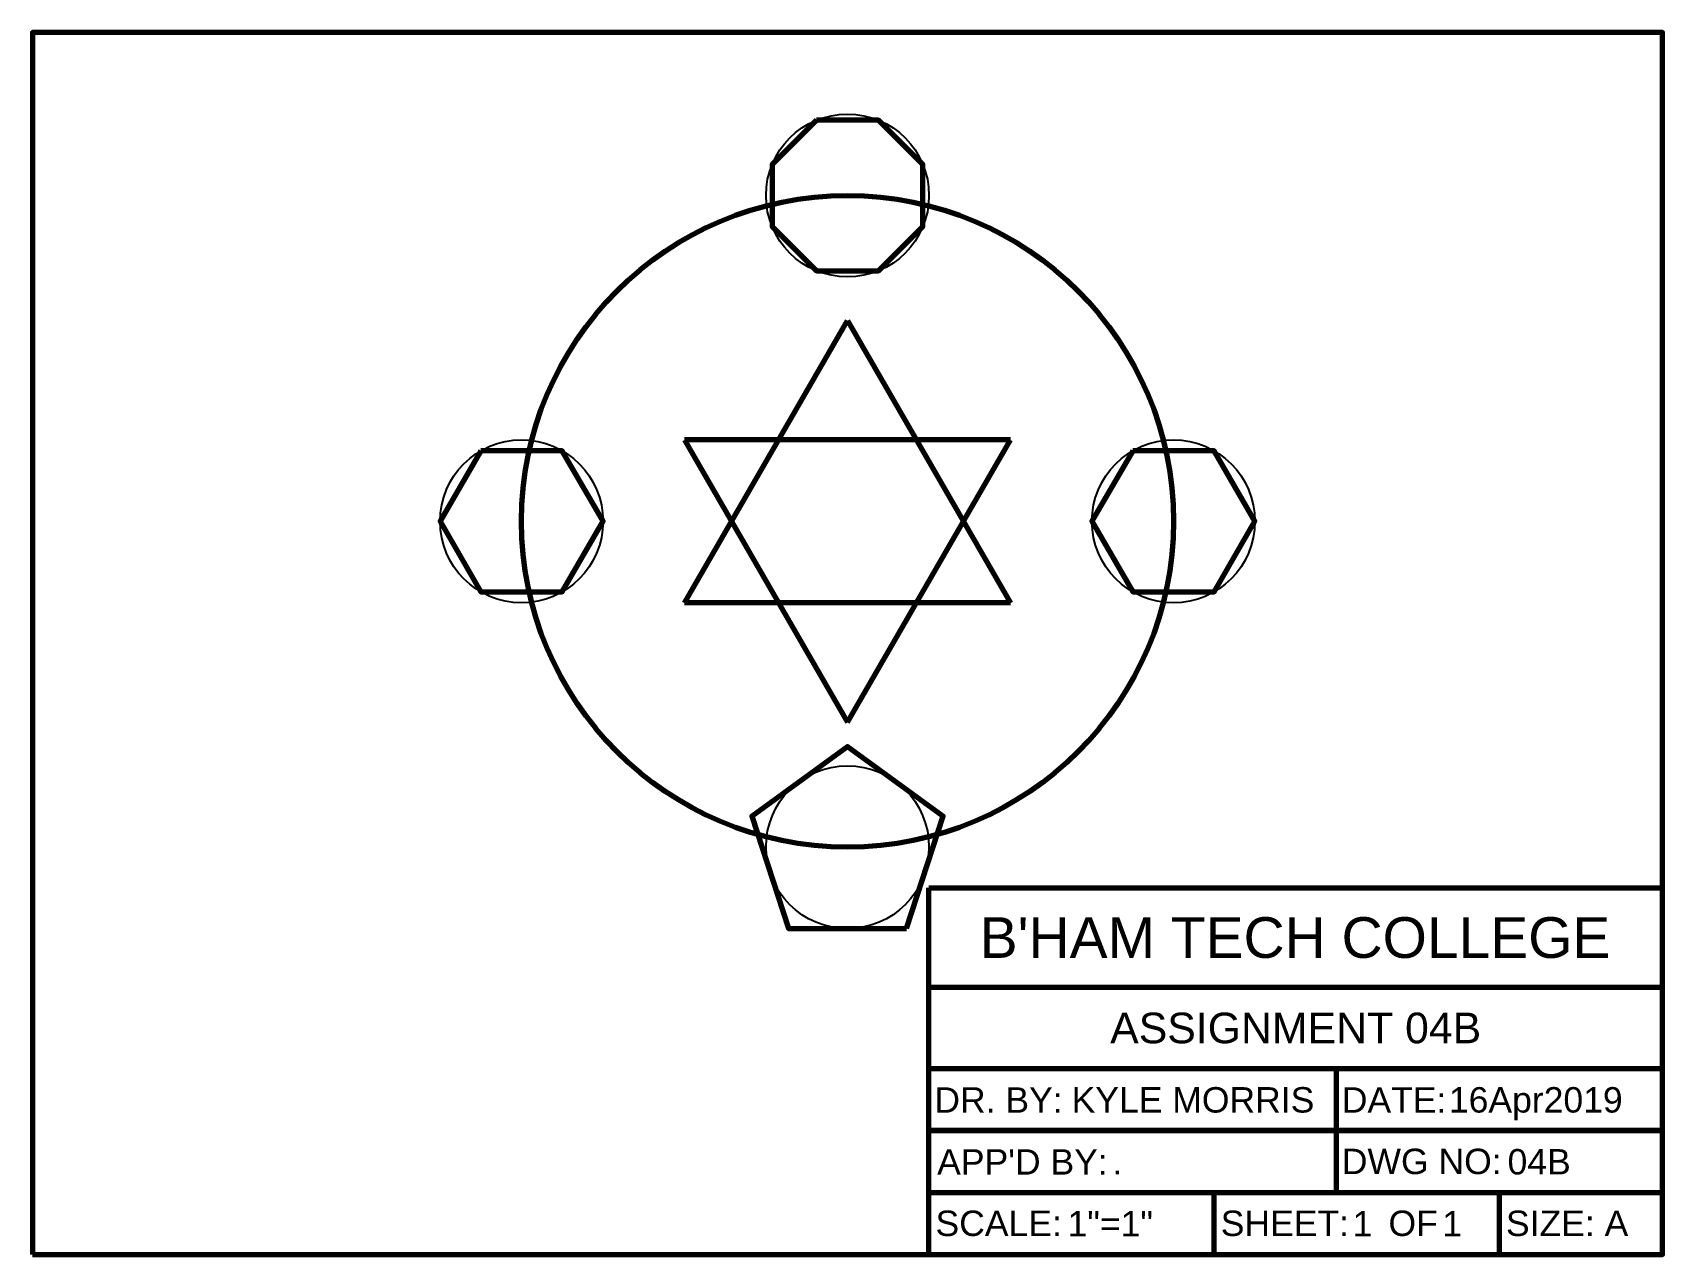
# Model space of a CAD drawing. Header units: inches. Extents: x 0.5 to 10.5, y 0.5 to 8.
import ezdxf
from ezdxf.enums import TextEntityAlignment as Align

# ---------------------------------------------------------------- set-up
doc = ezdxf.new("R2010")
doc.units = ezdxf.units.IN
doc.header["$MEASUREMENT"] = 0
doc.layers.add('Construction', color=7, linetype='Continuous', plot=False)
doc.layers.add('Object', color=7, linetype='Continuous', lineweight=70)
doc.layers.add('TitleBox', color=7, linetype='Continuous', lineweight=70)
doc.layers.add('TitleText', color=7, linetype='Continuous')
doc.styles.add('ARIAL', font='arial.ttf')

# ---------------------------------------------------------------- blocks, each defined once
blk = doc.blocks.new('TitleA')
at = {"layer": 'TitleBox'}
for p, q in [((6, 0.5), (6, 2.75)), ((6, 2.75), (10.5, 2.75)), ((6, 2.14), (10.5, 2.14)), ((10.5, 1.64), (6, 1.64)), ((8.5, 0.88), (8.5, 1.64)), ((8.5, 1.26), (6, 1.26)), ((6, 1.26), (8.5, 1.26)), ((8.5, 1.26), (10.5, 1.26)), ((10.5, 1.26), (8.5, 1.26)), ((6, 0.88), (10.5, 0.88)), ((7.75, 0.5), (7.75, 0.88)), ((9.5, 0.5), (9.5, 0.88))]:
    blk.add_line(p, q, dxfattribs=at)
blk.add_lwpolyline([(0.5, 0.5), (10.5, 0.5), (10.5, 8), (0.5, 8)], close=True, dxfattribs=at)
at = {"layer": 'TitleText', "style": 'ARIAL'}
for s, height, p in [("B'HAM TECH COLLEGE", 0.25, (6.311, 2.32)), ('DR. BY:', 0.156, (6.033, 1.37)), ('DATE:', 0.156, (8.533, 1.37)), ("APP'D BY:", 0.156, (6.05, 0.99)), ('DWG NO:', 0.156, (8.533, 0.993)), ('SCALE:', 0.156, (6.04, 0.613)), ('SHEET:    OF', 0.156, (7.79, 0.613)), ('SIZE: A', 0.156, (9.54, 0.613))]:
    blk.add_text(s, height=height, dxfattribs=at).set_placement(p)
blk.add_attdef('TITLE', text='', height=0.188, dxfattribs=at).set_placement((8.25, 1.89), align=Align.MIDDLE_CENTER)
at = {"layer": 'TitleText', "style": 'ARIAL', "flags": 8}
for tag, p in [('NAME', (6.875, 1.324)), ('DATE', (9.19, 1.324))]:
    blk.add_attdef(tag, text='', height=0.156, dxfattribs=at).set_placement(p, align=Align.BOTTOM_LEFT)
at = {"layer": 'TitleText', "style": 'ARIAL'}
for tag, p in [('APPROVED', (7.125, 0.944)), ('DWGNO', (9.55, 0.944)), ('SCALE', (6.85, 0.564)), ('SHT', (8.6, 0.564)), ('SHTS', (9.15, 0.564))]:
    blk.add_attdef(tag, text='', height=0.156, dxfattribs=at).set_placement(p, align=Align.BOTTOM_LEFT)

msp = doc.modelspace()

# ---------------------------------------------------------------- linework, layer by layer
at = {"layer": 'Construction'}
for centre in [(5.5, 7), (3.5, 5), (7.5, 5), (5.5, 3)]:
    msp.add_circle(centre, 0.5, dxfattribs=at)
at = {"layer": 'Object'}
for p, q in [((4.5, 4.5), (5.5, 6.232)), ((5.5, 6.232), (6.5, 4.5)), ((6.5, 5.5), (4.5, 5.5)), ((4.5, 5.5), (5.5, 3.768)), ((5.5, 3.768), (6.5, 5.5)), ((6.5, 4.5), (4.5, 4.5))]:
    msp.add_line(p, q, dxfattribs=at)
for points in [[(5.309, 7.462), (5.038, 7.191), (5.038, 6.809), (5.309, 6.538), (5.691, 6.538), (5.962, 6.809), (5.962, 7.191), (5.691, 7.462)], [(3.25, 5.433), (3, 5), (3.25, 4.567), (3.75, 4.567), (4, 5), (3.75, 5.433)], [(7.25, 5.433), (7, 5), (7.25, 4.567), (7.75, 4.567), (8, 5), (7.75, 5.433)], [(5.863, 2.5), (6.088, 3.191), (5.5, 3.618), (4.912, 3.191), (5.137, 2.5)]]:
    msp.add_lwpolyline(points, close=True, dxfattribs=at)
msp.add_circle((5.5, 5), 2, dxfattribs=at)

# ---------------------------------------------------------------- block references
at = {"layer": 'Object', "lineweight": -3}
ref = msp.add_blockref('TitleA', (0, 0), dxfattribs=at)
ref.add_attrib('TITLE', 'ASSIGNMENT 04B', dxfattribs={"layer": 'TitleText', "height": 0.188, "style": 'ARIAL'}).set_placement((8.25, 1.89), align=Align.MIDDLE_CENTER)
ref.add_attrib('NAME', 'KYLE MORRIS', dxfattribs={"layer": 'TitleText', "height": 0.156, "style": 'ARIAL'}).set_placement((6.875, 1.324), align=Align.BOTTOM_LEFT)
ref.add_attrib('DATE', '16Apr2019', dxfattribs={"layer": 'TitleText', "height": 0.156, "style": 'ARIAL'}).set_placement((9.19, 1.324), align=Align.BOTTOM_LEFT)
ref.add_attrib('APPROVED', '.', dxfattribs={"layer": 'TitleText', "height": 0.156, "style": 'ARIAL'}).set_placement((7.125, 0.944), align=Align.BOTTOM_LEFT)
ref.add_attrib('DWGNO', '04B', dxfattribs={"layer": 'TitleText', "height": 0.156, "style": 'ARIAL'}).set_placement((9.55, 0.944), align=Align.BOTTOM_LEFT)
ref.add_attrib('SCALE', '1"=1"', dxfattribs={"layer": 'TitleText', "height": 0.156, "style": 'ARIAL'}).set_placement((6.85, 0.564), align=Align.BOTTOM_LEFT)
ref.add_attrib('SHT', '1', dxfattribs={"layer": 'TitleText', "height": 0.156, "style": 'ARIAL'}).set_placement((8.6, 0.564), align=Align.BOTTOM_LEFT)
ref.add_attrib('SHTS', '1', dxfattribs={"layer": 'TitleText', "height": 0.156, "style": 'ARIAL'}).set_placement((9.15, 0.564), align=Align.BOTTOM_LEFT)

doc.saveas('drawing.dxf')
